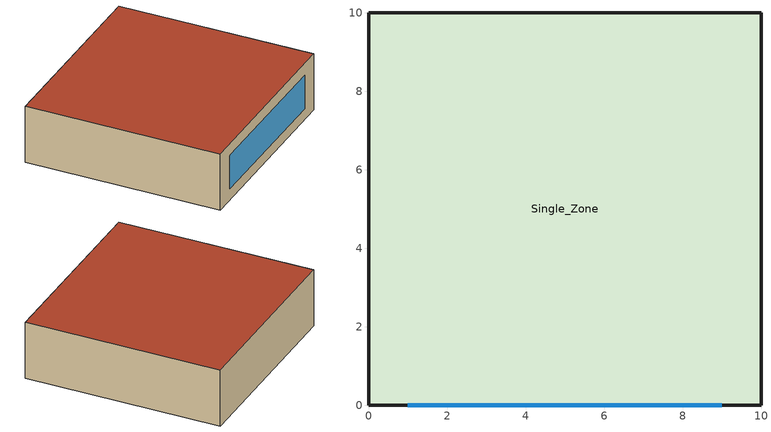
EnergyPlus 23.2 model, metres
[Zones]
Single_Zone
 floor ground (Int_Floor): 0,0 0,10 10,10 10,0 z0
 wall outside (Ext_Wall): 0,0 10,0 10,10 0,10 0,0 z0:3
 window (Simple_Window_Const): 1,0 9,0 z0.6:2.4
 roof outside (Ext_Roof): 10,0 10,10 0,10 0,0 z3
[Building]
Calibrated_Shoebox: North Axis {deg}=0; Terrain=City; Loads Convergence Tolerance Value {W}=0.001; Temperature Convergence Tolerance Value {deltaC}=0.01; Solar Distribution=FullExterior; Maximum Number of Warmup Days=100; Minimum Number of Warmup Days=6
[Material] Thermal Absorptance=0.9
Name | Roughness | Thickness {m} | Conductivity {W/m-K} | Density {kg/m3} | Specific Heat {J/kg-K} | Solar Absorptance | Visible Absorptance
Concrete_200mm | MediumRough | 0.2 | 1.4 | 2100 | 840 | 0.7 | 0.7
Insulation_EPS | MediumSmooth | 0.08 | 0.032 | 4464.29 | 1400 | 0.7 | 0.7
Plaster_15mm | Smooth | 0.015 | 0.7 | 1400 | 840 | 0.5 | 0.5
[Construction]
Ext_Wall: Plaster_15mm, Insulation_EPS, Concrete_200mm, Plaster_15mm
Int_Floor: Concrete_200mm
Ext_Roof: Plaster_15mm, Insulation_EPS, Concrete_200mm
Simple_Window_Const: Simple_Window
[WindowMaterial:SimpleGlazingSystem]
Simple_Window: U-Factor {W/m2-K}=2; Solar Heat Gain Coefficient=0.4
[Zone]
Single_Zone: Type=1; Multiplier=1; Ceiling Height {m}=autocalculate; Volume {m3}=300
[People]
Single_Zone_People: Zone or ZoneList or Space or SpaceList=Single_Zone; Number of People Schedule=Office Occupancy; Number of People Calculation Method=People/Area; People per Zone Floor Area {person/m2}=0.05; Fraction Radiant=0.3; Sensible Heat Fraction=autocalculate; Activity Level Schedule=Activity Level Schedule
[Lights]
Single_Zone_Lights: Zone or ZoneList or Space or SpaceList=Single_Zone; Schedule=Office Occupancy; Design Level Calculation Method=Watts/Area; Watts per Floor Area {W/m2}=10; Return Air Fraction=0; Fraction Radiant=0.72; Fraction Visible=0.18; Fraction Replaceable=1
[ElectricEquipment]
Single_Zone_Equipment: Zone or ZoneList or Space or SpaceList=Single_Zone; Schedule=Office Occupancy; Design Level Calculation Method=Watts/Area; Watts per Floor Area {W/m2}=12; Fraction Latent=0; Fraction Radiant=0.5; Fraction Lost=0
[ZoneInfiltration:DesignFlowRate]
Single_Zone_Infiltration: Zone or ZoneList or Space or SpaceList=Single_Zone; Air Changes per Hour {1/hr}=0.5
[ZoneControl:Thermostat]
Single_Zone Thermostat: Zone or ZoneList=Single_Zone; Control Type Schedule=HVACTemplate-Always 4; Control=Single_Zone Dual SP
[ThermostatSetpoint:DualSetpoint]
Single_Zone Dual SP: Heating Setpoint Temperature Schedule=Heating Setpoint Schedule; Cooling Setpoint Temperature Schedule=Cooling Setpoint Schedule
[Zone equipment]
Single_Zone: Single_Zone Ideal Loads
[ZoneHVAC:IdealLoadsAirSystem]
Single_Zone Ideal Loads: Availability Schedule=Always On; Maximum Heating Supply Air Temperature [C]=50; Minimum Cooling Supply Air Temperature [C]=13; Maximum Heating Supply Air Humidity Ratio=0.0156; Minimum Cooling Supply Air Humidity Ratio=0.0077; Heating Limit=LimitCapacity; Maximum Sensible Heating Capacity {W}=3000; Cooling Limit=LimitCapacity; Maximum Total Cooling Capacity {W}=3000; Dehumidification Control Type=ConstantSensibleHeatRatio; Cooling Sensible Heat Ratio=0.7; Humidification Control Type=None; Demand Controlled Ventilation Type=None; Outdoor Air Economizer Type=NoEconomizer; Heat Recovery Type=None; Sensible Heat Recovery Effectiveness=0.7; Latent Heat Recovery Effectiveness=0.65
[Schedule:Compact]
Always On: Through: 12/31, For: AllDays, Until: 24:00, 1
HVACTemplate-Always 4: Through: 12/31, For: AllDays, Until: 24:00, 4
Heating Setpoint Schedule: Through: 12/31, For: Weekdays, Until: 7:00, 18, Until: 20:00, 23, Until: 24:00, 18, For: AllOtherDays, Until: 24:00, 18
Cooling Setpoint Schedule: Through: 12/31, For: Weekdays, Until: 7:00, 30, Until: 20:00, 25, Until: 24:00, 30, For: AllOtherDays, Until: 24:00, 30
Office Occupancy: Through: 12/31, For: Weekdays, Until: 7:00, 0, Until: 8:00, 0.1, Until: 9:00, 0.9, Until: 17:00, 1, Until: 18:00, 0.8, Until: 20:00, 0.3, Until: 21:00, 0.1, Until: 24:00, 0, For: AllOtherDays, Until: 24:00, 0
Activity Level Schedule: Through: 12/31, For: AllDays, Until: 24:00, 120
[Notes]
--- Global Geometry Rules ---
ZONE: Single_Zone
